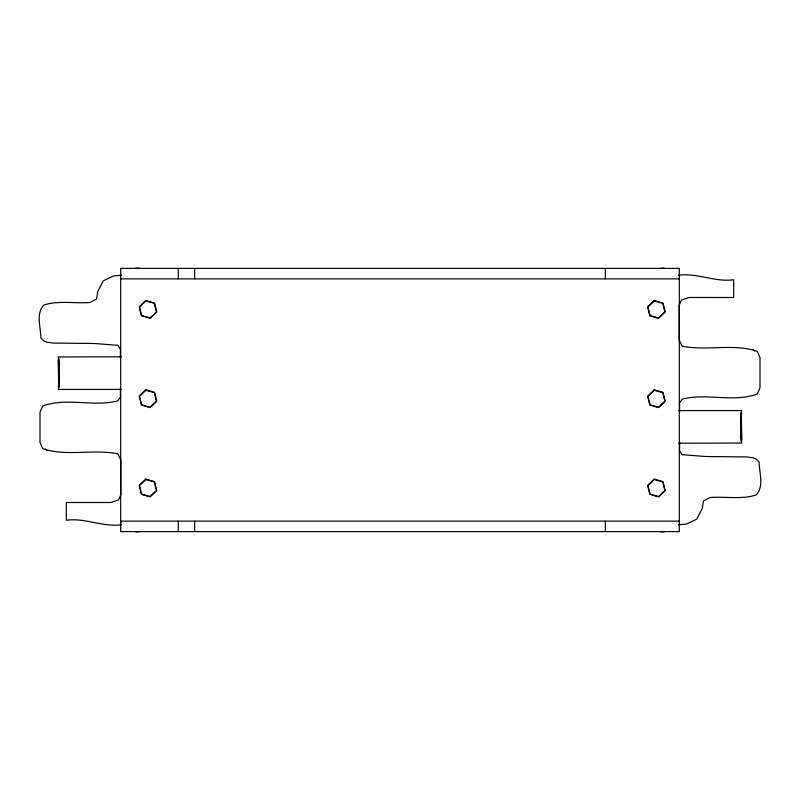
<?xml version="1.0" encoding="UTF-8"?>
<svg xmlns="http://www.w3.org/2000/svg" width="800" height="800" viewBox="0 0 800 800"><rect width="100%" height="100%" fill="white"/><g stroke="black" fill="none" stroke-linecap="round" stroke-linejoin="round"><path stroke-width="1.2" d="M194.65 531.63L194.65 521.13M679.3 521.14L120.7 521.13L120.7 531.63L679.3 531.64L679.3 268.37L120.7 268.36L120.7 522.82M120.32 358.21L120.45 349.05L117.8 345.3L94.05 343.48L53.6 343.07L47.28 342.25L43.95 341.02L40.86 338.02C40.85 327.59 35.62 313.06 43.95 304.97C58.67 300.34 74.71 303.59 89.87 302.52L96.5 299L97.85 291.25L103.34 280.78L113.69 275.9L121.35 275.22M679.68 441.79L679.55 450.95L682.2 454.7L705.95 456.52L746.4 456.93L752.72 457.75L756.05 458.98L759.14 461.98C759.15 472.41 764.38 486.94 756.05 495.03C741.33 499.66 725.29 496.41 710.13 497.48L703.5 501L702.15 508.75L696.66 519.22L686.31 524.1L678.65 524.78M42.44 406.46L40 412.44L40 442.28L42.44 448.23M757.56 393.54L760 387.56L760 357.72L757.56 351.77M43.11 405.84C66.71 397.33 93.77 407.17 117.8 400.89L120.45 397.14L120.32 387.97M756.89 394.16C733.29 402.67 706.23 392.83 682.2 399.11L679.55 402.86L679.68 412.03M678.65 275.24C697.47 272.71 714.82 282.38 733.67 279.76L733.67 297.51L689.01 297.5L681.4 300.16L679.19 305.38L679.19 340.18L682.2 346.23C706.73 351.08 733.24 343.37 756.89 351.22M120.7 278.86L679.3 278.87M121.36 356.78L58.17 356.96L59.41 361.23L59.41 384.96L58.29 389.42L121.36 389.42M58.89 359.07L58.17 359.38L58.68 384.84L58.17 386.81L58.89 387.13M678.65 410.58L741.72 410.58L740.59 415.04L740.59 438.77L741.84 443.04L678.65 443.22M741.11 412.87L741.84 413.19L741.32 415.16L741.84 440.62L741.11 440.93M121.35 524.76C102.53 527.29 85.18 517.62 66.33 520.24L66.33 502.49L110.99 502.5L118.6 499.84L120.81 494.62L120.81 459.82L117.8 453.77C93.27 448.92 66.76 456.63 43.11 448.78M753.24 349.38L754.71 351.24M45.29 448.76L46.76 450.62M605.35 268.37L605.35 278.87M605.35 521.14L605.35 531.64M194.65 268.36L194.65 278.86M178.29 268.36L178.29 278.86M178.29 521.13L178.29 531.63M135.27 268.36A21.31 15.07 90 0 1 139.16 268.36M139.16 531.63A21.31 15.07 -90 0 1 135.27 531.63M660.84 268.37A21.31 15.07 -90 0 1 664.73 268.37M664.73 531.64A21.31 15.07 90 0 1 660.84 531.64M145.78 300.55L139.18 306.89L141.37 315.78L150.17 318.33L156.77 311.98L154.58 303.09L145.78 300.55M145.87 300.91L139.54 306.99L141.64 315.52L150.08 317.96L156.41 311.88L154.31 303.35L145.87 300.91M145.78 389.83L139.18 396.17L141.37 405.06L150.17 407.61L156.77 401.27L154.58 392.38L145.78 389.83M145.87 390.19L139.54 396.28L141.64 404.8L150.08 407.25L156.41 401.16L154.31 392.64L145.87 390.19M145.78 479.11L139.18 485.46L141.37 494.35L150.17 496.9L156.77 490.55L154.58 481.66L145.78 479.11M145.87 479.48L139.54 485.56L141.64 494.09L150.08 496.53L156.41 490.45L154.31 481.92L145.87 479.48M654.22 300.55L647.61 306.9L649.8 315.79L658.6 318.34L665.2 311.99L663.01 303.1L654.22 300.55M654.31 300.92L647.97 307L650.07 315.53L658.51 317.97L664.84 311.89L662.74 303.36L654.31 300.92M654.22 389.84L647.61 396.18L649.8 405.07L658.6 407.62L665.2 401.28L663.01 392.39L654.22 389.84M654.31 390.2L647.97 396.29L650.07 404.81L658.51 407.26L664.84 401.17L662.74 392.65L654.31 390.2M654.22 479.12L647.61 485.47L649.8 494.36L658.6 496.91L665.2 490.56L663.01 481.67L654.22 479.12M654.31 479.49L647.97 485.57L650.07 494.1L658.51 496.54L664.84 490.46L662.74 481.93L654.31 479.49"/></g></svg>
